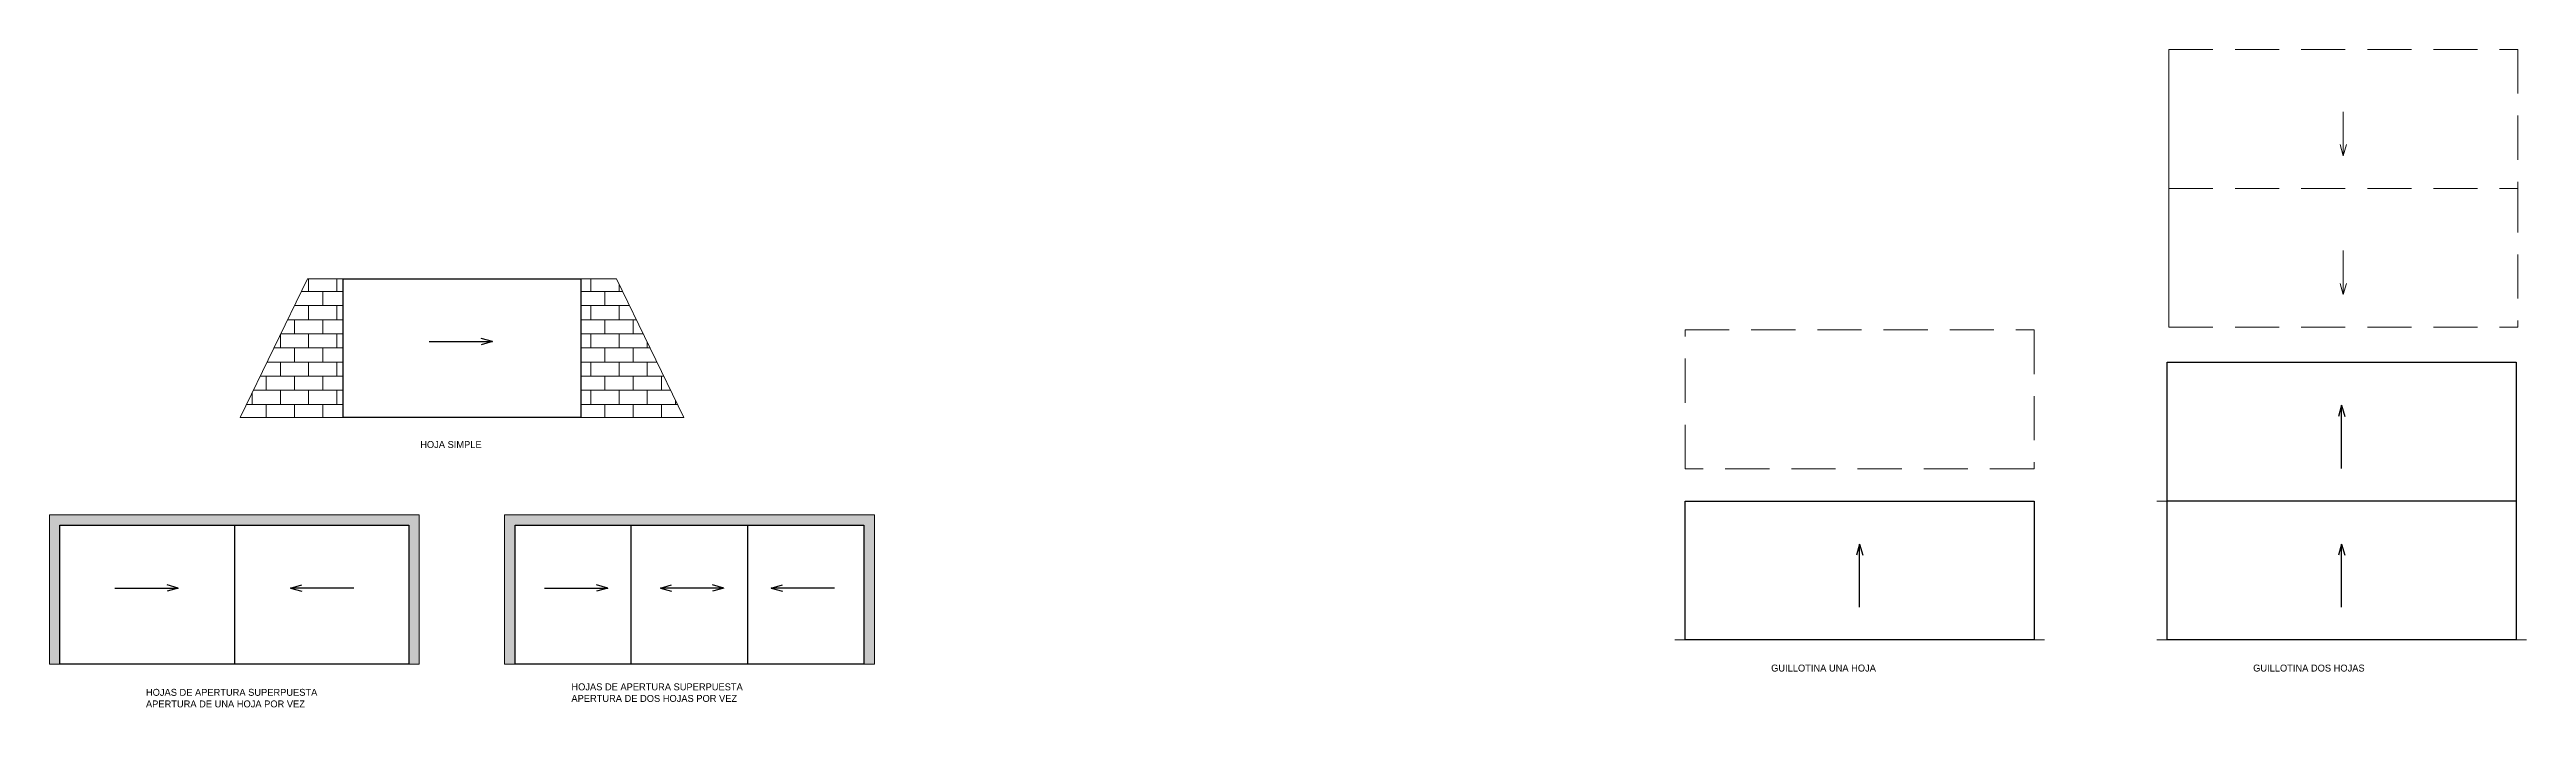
# Model space of a CAD drawing. Header units: millimetres. Extents: x -91473 to 54282, y -59594 to -16661.
# Drawn here: x 18623 to 54282, y -30781 to -21304 of the extents above; entities that cross this region are included whole.
import ezdxf

# ---------------------------------------------------------------- set-up
doc = ezdxf.new("R2010")
doc.units = ezdxf.units.MM
doc.header["$LTSCALE"] = 50
doc.linetypes.add('DASHED', pattern=[19.05, 12.7, -6.35])
doc.styles.get("Standard").update_dxf_attribs({"font": 'cdm.shx'})

msp = doc.modelspace()

# ---------------------------------------------------------------- hatches: boundary and pattern name
at = {"lineweight": 18}
h = msp.add_hatch(dxfattribs=at)
h.set_pattern_fill('AR-B816', color=256)
h.paths.add_polyline_path([(22850.9, -24605.8), (22335.8, -24605.8), (21366.8, -26605.8), (22700.9, -26605.8), (22850.9, -26605.8)])
h.paths.add_polyline_path([(26785, -24605.8), (26269.9, -24605.8), (26269.9, -26605.8), (26419.9, -26605.8), (27753.9, -26605.8)])
at = {"lineweight": 30}
h = msp.add_hatch(color=6, dxfattribs=at)
h.dxf.hatch_style = 1
h.paths.add_polyline_path([(18773.1, -28157.3), (23796.2, -28157.3), (23796.2, -30157.3), (23946.2, -30157.3), (23946.2, -28007.3), (18623.1, -28007.3), (18623.1, -30157.3), (18773.1, -30157.3)])
h.paths.add_polyline_path([(25324.6, -28157.3), (30347.7, -28157.3), (30347.7, -30157.3), (30497.7, -30157.3), (30497.7, -28007.3), (25174.6, -28007.3), (25174.6, -30157.3), (25324.6, -30157.3)])

# ---------------------------------------------------------------- linework, layer by layer
at = {"linetype": 'DASHED', "lineweight": 18}
for p, q in [((49134.1, -21303.9), (54157.2, -21303.9)), ((49134.1, -21303.9), (49134.1, -23303.9)), ((49134.1, -23303.9), (49134.1, -21303.9)), ((49134.1, -21303.9), (54157.2, -21303.9)), ((54157.2, -21303.9), (54157.2, -23303.9)), ((54157.2, -21303.9), (54157.2, -23303.9)), ((51645.7, -22835.1), (51645.7, -21924.1)), ((51645.7, -22835.1), (51600.2, -22673.9)), ((51645.7, -22835.1), (51691.1, -22673.9)), ((49134.1, -23303.9), (54157.2, -23303.9)), ((49134.1, -23303.9), (49134.1, -25303.9)), ((49134.1, -25303.9), (49134.1, -23303.9)), ((54157.2, -23303.9), (54157.2, -25303.9)), ((54157.2, -23303.9), (54157.2, -25303.9)), ((51645.7, -24835.1), (51645.7, -23924.1)), ((51645.7, -24835.1), (51600.2, -24673.9)), ((51645.7, -24835.1), (51691.1, -24673.9)), ((49134.1, -25303.9), (54157.2, -25303.9)), ((42170, -27343.9), (42170, -25343.9)), ((42170, -25343.9), (47193.1, -25343.9)), ((47193.1, -25343.9), (47193.1, -27343.9)), ((47193.1, -25343.9), (47193.1, -27343.9)), ((47193.1, -27343.9), (42170, -27343.9))]:
    msp.add_line(p, q, dxfattribs=at)
at = {"lineweight": 18}
for p, q in [((22335.8, -24605.8), (21366.8, -26605.8)), ((22850.9, -24605.8), (22335.8, -24605.8)), ((22850.9, -24605.8), (26269.9, -24605.8)), ((22850.9, -24605.8), (22850.9, -26605.8)), ((26269.9, -24605.8), (26269.9, -26605.8)), ((26785, -24605.8), (26269.9, -24605.8)), ((26785, -24605.8), (27753.9, -26605.8)), ((49109.3, -25807.6), (54132.4, -25807.6)), ((49109.3, -25807.6), (49109.3, -27807.6)), ((54132.4, -25807.6), (54132.4, -27807.6)), ((22700.9, -26605.8), (21366.8, -26605.8)), ((22700.9, -26605.8), (26419.9, -26605.8)), ((26419.9, -26605.8), (27753.9, -26605.8)), ((42170, -27807.6), (47193.1, -27807.6)), ((42170, -27807.6), (42170, -29807.6)), ((47193.1, -27807.6), (47193.1, -29807.6)), ((48959.3, -27807.6), (53982.4, -27807.6)), ((49109.3, -27807.6), (49109.3, -29807.6)), ((54132.4, -27807.6), (54132.4, -29807.6)), ((18623.1, -28007.3), (23946.2, -28007.3)), ((18623.1, -28007.3), (18623.1, -30157.3)), ((18773.1, -28157.3), (23796.2, -28157.3)), ((18773.1, -28157.3), (18773.1, -30157.3)), ((23796.2, -28157.3), (23796.2, -30157.3)), ((23946.2, -28007.3), (23946.2, -30157.3)), ((25174.6, -28007.3), (30497.7, -28007.3)), ((25174.6, -28007.3), (25174.6, -30157.3)), ((25324.6, -28157.3), (30347.7, -28157.3)), ((25324.6, -28157.3), (25324.6, -30157.3)), ((30347.7, -28157.3), (30347.7, -30157.3)), ((30497.7, -28007.3), (30497.7, -30157.3)), ((42020, -29807.6), (47343.1, -29807.6)), ((48959.3, -29807.6), (54282.4, -29807.6)), ((18623.1, -30157.3), (23946.2, -30157.3)), ((25174.6, -30157.3), (30497.7, -30157.3))]:
    msp.add_line(p, q, dxfattribs=at)
at = {"lineweight": 30}
for p, q in [((22850.9, -26605.8), (22850.9, -24605.8)), ((22850.9, -24605.8), (26269.9, -24605.8)), ((26269.9, -24605.8), (26269.9, -26605.8)), ((24087.4, -25511), (24998.4, -25511)), ((24998.4, -25511), (24837.2, -25465.5)), ((24998.4, -25511), (24837.2, -25556.4)), ((49109.3, -27807.6), (49109.3, -25807.6)), ((49109.3, -25807.6), (54132.4, -25807.6)), ((54132.4, -25807.6), (54132.4, -27807.6)), ((26269.9, -26605.8), (22850.9, -26605.8)), ((51620.9, -26427.7), (51575.4, -26588.9)), ((51620.9, -27338.8), (51620.9, -26427.7)), ((51620.9, -26427.7), (51666.3, -26588.9)), ((42170, -29807.6), (42170, -27807.6)), ((42170, -27807.6), (47193.1, -27807.6)), ((47193.1, -27807.6), (47193.1, -29807.6)), ((49109.3, -29807.6), (49109.3, -27807.6)), ((54132.4, -27807.6), (49109.3, -27807.6)), ((54132.4, -27807.6), (54132.4, -29807.6)), ((18773.1, -30157.3), (18773.1, -28157.3)), ((18773.1, -28157.3), (23796.2, -28157.3)), ((21284.6, -28157.3), (21284.6, -30157.3)), ((23796.2, -28157.3), (23796.2, -30157.3)), ((25324.6, -30157.3), (25324.6, -28157.3)), ((25324.6, -28157.3), (30347.7, -28157.3)), ((26998.6, -30157.3), (26998.6, -28157.3)), ((28673.7, -28157.3), (28673.7, -30157.3)), ((30347.7, -28157.3), (30347.7, -30157.3)), ((44681.5, -28427.7), (44636.1, -28588.9)), ((44681.5, -29338.8), (44681.5, -28427.7)), ((44681.5, -28427.7), (44727, -28588.9)), ((51620.9, -28427.7), (51575.4, -28588.9)), ((51620.9, -29338.8), (51620.9, -28427.7)), ((51620.9, -28427.7), (51666.3, -28588.9)), ((19565.1, -29062.5), (20476.1, -29062.5)), ((20476.1, -29062.5), (20314.9, -29017)), ((20476.1, -29062.5), (20314.9, -29108)), ((22093.1, -29062.5), (22254.3, -29017)), ((23004.1, -29062.5), (22093.1, -29062.5)), ((22093.1, -29062.5), (22254.3, -29108)), ((25748.6, -29062.5), (26659.6, -29062.5)), ((26659.6, -29062.5), (26498.4, -29017)), ((26659.6, -29062.5), (26498.4, -29108)), ((27417.9, -29062.5), (27579, -29017)), ((28328.9, -29062.5), (27417.9, -29062.5)), ((27417.9, -29062.5), (27579, -29108)), ((28328.9, -29062.5), (28167.8, -29017)), ((28328.9, -29062.5), (28167.8, -29108)), ((29012.7, -29062.5), (29173.8, -29017)), ((29923.7, -29062.5), (29012.7, -29062.5)), ((29012.7, -29062.5), (29173.8, -29108)), ((47193.1, -29807.6), (42170, -29807.6)), ((54132.4, -29807.6), (49109.3, -29807.6)), ((23796.2, -30157.3), (18773.1, -30157.3)), ((30347.7, -30157.3), (25324.6, -30157.3))]:
    msp.add_line(p, q, dxfattribs=at)

# ---------------------------------------------------------------- texts
at = {"lineweight": 18, "char_height": 100, "attachment_point": 1}
for s, width, insert in [('HOJA SIMPLE', 2367.321, (23959.6, -26943.8)), ('GUILLOTINA UNA HOJA', 3671.296, (43408.3, -30163.6)), ('GUILLOTINA DOS HOJAS ', 3671.296, (50347.6, -30163.6)), ('HOJAS DE APERTURA SUPERPUESTA\\PAPERTURA DE UNA HOJA POR VEZ', 3671.296, (20011.4, -30513.3)), ('HOJAS DE APERTURA SUPERPUESTA\\PAPERTURA DE DOS HOJAS POR VEZ', 3671.296, (26136.2, -30434.2))]:
    msp.add_mtext_dynamic_manual_height_columns(s, width=width, gutter_width=24086.4, heights=[0], dxfattribs=dict(at, insert=insert))

doc.saveas('drawing.dxf')
